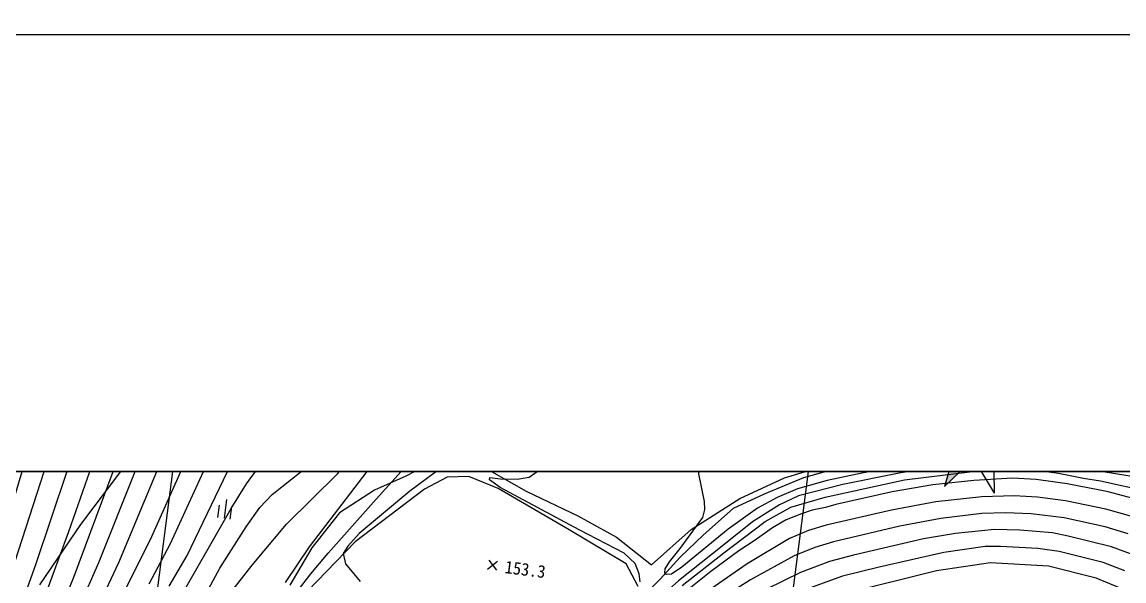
# Model space of a CAD drawing. Header units: millimetres. Extents: x 2406 to 3202, y 1103 to 1810.
# Drawn here: x 2544.9 to 2719.6, y 1532.5 to 1621.1 of the extents above; entities that cross this region are included whole.
import ezdxf
from ezdxf.xclip import XClip

# ---------------------------------------------------------------- set-up
doc = ezdxf.new("R2010")
doc.units = ezdxf.units.MM
doc.header["$LTSCALE"] = 10
doc.header["$MEASUREMENT"] = 0
doc.header["$XCLIPFRAME"] = 2
doc.layers.add('TX-PAPR', color=2, linetype='Continuous', plot=False)
doc.layers.add('TZ-BASE', color=253, linetype='Continuous')
doc.styles.add('HANA', font='GulimChe.ttf')

# ---------------------------------------------------------------- blocks, each defined once
blk = doc.blocks.new('JD-FHFJ6')
at = {"layer": 'TZ-BASE'}
for p, q in [((35.83, -258.81), (103.27, 266.02)), ((135.01, -271.55), (202.46, 253.28)), ((70.15, 60.58, 163), (85.66, 97.55, 163)), ((75.41, 64.7, 162), (89.83, 97.07, 162)), ((208.33, 96.91), (201.13, 72.64)), ((209.07, 71.6), (208.33, 96.91)), ((64.12, 66.59, 156.42), (81.19, 89.25, 156.42)), ((52.91, 68.62, 169), (58.56, 87.53, 169)), ((63.01, 58.27, 165), (73.99, 87.73, 165)), ((62.2, 65.48, 166), (69.82, 87.02, 166)), ((51.99, 55.39, 168), (61.42, 84.63, 168)), ((65.11, 84.41, 167), (56.93, 60.22, 167)), ((78.33, 63.61, 161), (88.11, 84.71, 161)), ((66.96, 60.61, 164), (75, 80.65, 164)), ((90.4, 73.08, 159), (96.31, 80.91, 159)), ((104.84, 74.66, 157), (110.48, 81.26, 157)), ((110.95, 70.63, 155), (119.32, 79.84, 155)), ((124.26, 78.94, 154), (120.38, 74.91, 154)), ((100.4, 63.09, 156), (112.16, 78.42, 156)), ((205.75, 77.08), (201.13, 72.64)), ((209.07, 71.6), (205.75, 77.08)), ((81, 61.7, 160), (88.25, 76.78, 160)), ((94.46, 71.36, 158), (100.16, 75.87, 158)), ((119.73, 76.37, 156.42), (115.66, 74.25, 156.42)), ((127.35, 76.07, 151.37), (134.77, 71.9, 151.37)), ((162.15, 74.66, 152), (162.44, 76.56, 152)), ((175.73, 73.99, 151.37), (184.29, 76.56, 151.37)), ((186.37, 76.11, 158.48), (178.76, 74.02, 158.48)), ((196.19, 76.12, 152), (188.26, 74.79, 152)), ((203.44, 76.22, 153), (193.95, 74.76, 153)), ((213.22, 75.53, 154), (219.18, 74.76, 154)), ((225.95, 74.99, 153), (220.05, 76.06, 153)), ((96.77, 66.68, 157), (104.84, 74.66, 157)), ((115.66, 74.25, 156.42), (110.72, 72.06, 156.42)), ((120.38, 74.91, 154), (116.33, 71.91, 154)), ((122.25, 74.1, 153.36), (118.62, 72.19, 153.36)), ((125.69, 74.2, 153.36), (122.25, 74.1, 153.36)), ((130.33, 72.34, 153.36), (125.69, 74.2, 153.36)), ((128.96, 73.67, 153), (129.02, 74.09, 153)), ((130.64, 72.47, 153), (128.96, 73.67, 153)), ((129.02, 74.09, 153), (130.68, 73.87, 153)), ((130.68, 73.87, 153), (133.35, 73.81, 153)), ((133.35, 73.81, 153), (135.22, 74.13, 153)), ((135.22, 74.13, 153), (136.62, 75.08, 153)), ((163.05, 70.27, 152), (162.15, 74.66, 152)), ((168.68, 70.76, 151.37), (175.73, 73.99, 151.37)), ((178.76, 74.02, 158.48), (172.51, 71.43, 158.48)), ((182.52, 73.61, 152), (177.82, 72.29, 152)), ((182.18, 70.92, 154), (194.79, 73.67, 154)), ((188.26, 74.79, 152), (182.52, 73.61, 152)), ((193.95, 74.76, 153), (184.97, 72.96, 153)), ((194.79, 73.67, 154), (205.97, 75.05, 154)), ((205.76, 73.59, 155), (199.25, 72.88, 155)), ((211.93, 73.94, 155), (205.76, 73.59, 155)), ((215.66, 73.74, 155), (211.93, 73.94, 155)), ((220.57, 73.06, 155), (215.66, 73.74, 155)), ((219.18, 74.76, 154), (223.17, 73.97, 154)), ((223.17, 73.97, 154), (225.85, 73.53, 154)), ((225.85, 73.53, 154), (233.81, 71.8, 154)), ((232.8, 73.93, 153), (225.95, 74.99, 153)), ((87.98, 69.14, 159), (90.4, 73.08, 159)), ((110.72, 72.06, 156.42), (105.16, 68.46, 156.42)), ((118.62, 72.19, 153.36), (107.63, 63.87, 153.36)), ((116.33, 71.91, 154), (108.28, 65.2, 154)), ((141.3, 65.92, 153.36), (130.33, 72.34, 153.36)), ((143.17, 65.79, 153), (130.64, 72.47, 153)), ((134.77, 71.9, 151.37), (142.95, 67.96, 151.37)), ((177.82, 72.29, 152), (174.58, 70.88, 152)), ((184.97, 72.96, 153), (177.98, 71.18, 153)), ((192.83, 71.81, 155), (183.87, 69.77, 155)), ((199.25, 72.88, 155), (192.83, 71.81, 155)), ((225.75, 72.06, 155), (220.57, 73.06, 155)), ((227.09, 71.81, 155), (225.75, 72.06, 155)), ((232.61, 70.33, 155), (227.09, 71.81, 155)), ((87.23, 70.56, 159.04), (86.85, 67.59, 159.04)), ((92.5, 69.33, 158), (94.46, 71.36, 158)), ((103.34, 62.08, 155), (110.95, 70.63, 155)), ((160.94, 65.8, 151.37), (168.68, 70.76, 151.37)), ((163.1, 68.97, 152), (163.05, 70.27, 152)), ((172.51, 71.43, 158.48), (167.61, 69.17, 158.48)), ((174.58, 70.88, 152), (171.48, 69.18, 152)), ((177.98, 71.18, 153), (174.97, 69.73, 153)), ((176.76, 69.36, 154), (182.18, 70.92, 154)), ((199.74, 70.19, 156), (192.71, 68.89, 156)), ((207.06, 71.01, 156), (199.74, 70.19, 156)), ((212.15, 71.16, 156), (207.06, 71.01, 156)), ((215.87, 70.94, 156), (212.15, 71.16, 156)), ((220.29, 70.36, 156), (215.87, 70.94, 156)), ((226.69, 69.04, 156), (220.29, 70.36, 156)), ((72, 41.32, 159), (87.98, 69.14, 159)), ((85.86, 67.72, 159.04), (86.12, 69.7, 159.04)), ((87.84, 67.46, 159.04), (88.1, 69.44, 159.04)), ((90.33, 66.24, 158), (92.5, 69.33, 158)), ((105.16, 68.46, 156.42), (100.78, 62.9, 156.42)), ((162.76, 67.73, 152), (163.1, 68.97, 152)), ((167.61, 69.17, 158.48), (162.88, 64.99, 158.48)), ((171.48, 69.18, 152), (166.78, 65.86, 152)), ((174.97, 69.73, 153), (170.68, 67.04, 153)), ((172.66, 67.07, 154), (176.76, 69.36, 154)), ((178.43, 68.31, 155), (176.02, 67.36, 155)), ((180.13, 68.9, 155), (178.43, 68.31, 155)), ((182.26, 69.33, 155), (180.13, 68.9, 155)), ((183.87, 69.77, 155), (182.26, 69.33, 155)), ((192.71, 68.89, 156), (182.36, 66.49, 156)), ((207.04, 68.36, 157), (200.54, 67.57, 157)), ((210.81, 68.48, 157), (207.04, 68.36, 157)), ((214.86, 68.31, 157), (210.81, 68.48, 157)), ((220.08, 67.67, 157), (214.86, 68.31, 157)), ((230.83, 67.88, 156), (226.69, 69.04, 156)), ((57.63, 57.02, 156.42), (64.12, 66.59, 156.42)), ((91.29, 60.19, 157), (96.77, 66.68, 157)), ((142.95, 67.96, 151.37), (149.1, 64.61, 151.37)), ((159.2, 62.83, 152), (162.76, 67.73, 152)), ((166.1, 62.13, 154), (172.66, 67.07, 154)), ((170.68, 67.04, 153), (166.13, 63.4, 153)), ((176.02, 67.36, 155), (173.86, 66.09, 155)), ((182.36, 66.49, 156), (179.53, 65.65, 156)), ((200.54, 67.57, 157), (194.04, 66.35, 157)), ((226.58, 66.24, 157), (220.08, 67.67, 157)), ((49.39, 30.42, 166), (62.2, 65.48, 166)), ((71.97, 57.77, 162), (75.41, 64.7, 162)), ((86.18, 59.71, 158), (90.33, 66.24, 158)), ((108.28, 65.2, 154), (106.47, 63.17, 154)), ((150.62, 60.37, 153.36), (141.3, 65.92, 153.36)), ((150.31, 62.05, 153), (143.17, 65.79, 153)), ((154.66, 60.23, 151.37), (160.94, 65.8, 151.37)), ((162.88, 64.99, 158.48), (159.2, 61.44, 158.48)), ((166.78, 65.86, 152), (159.46, 59.83, 152)), ((173.86, 66.09, 155), (171.1, 64.15, 155)), ((179.53, 65.65, 156), (176.55, 64.4, 156)), ((194.04, 66.35, 157), (183.53, 63.87, 157)), ((202.87, 65.16, 158), (197.78, 64.34, 158)), ((209.06, 65.81, 158), (202.87, 65.16, 158)), ((213.08, 65.7, 158), (209.06, 65.81, 158)), ((218.25, 65.27, 158), (213.08, 65.7, 158)), ((220.72, 64.78, 158), (218.25, 65.27, 158)), ((227.61, 63.07, 158), (220.72, 64.78, 158)), ((230.23, 65.12, 157), (226.58, 66.24, 157)), ((74.94, 57.21, 161), (78.33, 63.61, 161)), ((96.59, 57.4, 156), (100.4, 63.09, 156)), ((107.63, 63.87, 153.36), (98.54, 54.45, 153.36)), ((106.47, 63.17, 154), (105.75, 62, 154)), ((149.1, 64.61, 151.37), (154.66, 60.23, 151.37)), ((166.13, 63.4, 153), (158.91, 57.7, 153)), ((171.1, 64.15, 155), (168.51, 62.42, 155)), ((176.55, 64.4, 156), (169.8, 60.35, 156)), ((180.53, 62.97, 157), (177.29, 61.62, 157)), ((183.53, 63.87, 157), (180.53, 62.97, 157)), ((197.78, 64.34, 158), (186.71, 61.76, 158)), ((207.59, 63.1, 159), (201, 62.17, 159)), ((210, 63.13, 159), (207.59, 63.1, 159)), ((215.9, 62.79, 159), (210, 63.13, 159)), ((231.63, 61.58, 158), (227.61, 63.07, 158)), ((78.12, 56.86, 160), (81, 61.7, 160)), ((100.78, 62.9, 156.42), (97.28, 57.01, 156.42)), ((100.61, 58.77, 155), (103.34, 62.08, 155)), ((105.75, 62, 154), (106.11, 60.4, 154)), ((152.07, 60.42, 153), (150.31, 62.05, 153)), ((159.2, 61.44, 158.48), (156.03, 57.95, 158.48)), ((157.48, 60.69, 152), (159.2, 62.83, 152)), ((159.51, 56.92, 154), (166.1, 62.13, 154)), ((168.51, 62.42, 155), (164.03, 59.15, 155)), ((177.29, 61.62, 157), (170.33, 57.84, 157)), ((186.71, 61.76, 158), (182.87, 60.76, 158)), ((201, 62.17, 159), (190.73, 59.86, 159)), ((219.32, 62.33, 159), (215.9, 62.79, 159)), ((226.28, 60.6, 159), (219.32, 62.33, 159)), ((56.93, 60.22, 167), (47.57, 34.09, 167)), ((58.41, 40.93, 164), (66.96, 60.61, 164)), ((60.5, 40.14, 163), (70.15, 60.58, 163)), ((83.7, 55.09, 158), (86.18, 59.71, 158)), ((87.73, 55.58, 157), (91.29, 60.19, 157)), ((106.11, 60.4, 154), (108.43, 57.57, 154)), ((128.64, 59.55, 153.27), (130.22, 60.78, 153.27)), ((128.82, 60.96, 153.27), (130.04, 59.37, 153.27)), ((152.53, 56.8, 153.36), (150.62, 60.37, 153.36)), ((152.71, 58.78, 153), (152.07, 60.42, 153)), ((156.74, 58.96, 152), (156.81, 59.56, 152)), ((156.81, 59.56, 152), (157.48, 60.69, 152)), ((159.46, 59.83, 152), (157.84, 58.73, 152)), ((169.8, 60.35, 156), (160.29, 53.78, 156)), ((182.87, 60.76, 158), (178.27, 58.98, 158)), ((190.73, 59.86, 159), (184.96, 58.43, 159)), ((208.42, 60.56, 160), (199.86, 59.27, 160)), ((217.64, 59.98, 160), (208.42, 60.56, 160)), ((225.2, 58.11, 160), (217.64, 59.98, 160)), ((229.73, 59.28, 159), (226.28, 60.6, 159)), ((56.43, 42.03, 165), (63.01, 58.27, 165)), ((64.86, 44.33, 162), (71.97, 57.77, 162)), ((93.21, 49.25, 155), (100.61, 58.77, 155)), ((152.82, 57.5, 153), (152.71, 58.78, 153)), ((156.03, 57.95, 158.48), (154.03, 55.92, 158.48)), ((158.91, 57.7, 153), (155.4, 54.49, 153)), ((156.96, 58.66, 152), (156.74, 58.96, 152)), ((157.84, 58.73, 152), (156.96, 58.66, 152)), ((170.33, 57.84, 157), (159.07, 50.74, 157)), ((164.03, 59.15, 155), (160.07, 55.97, 155)), ((178.27, 58.98, 158), (170.07, 54.96, 158)), ((184.96, 58.43, 159), (179.53, 56.45, 159)), ((199.86, 59.27, 160), (185.61, 55.7, 160)), ((233.45, 54.65, 160), (225.2, 58.11, 160))]:
    blk.add_line(p, q, dxfattribs=at)
blk.add_solid([(205.75, 77.08), (208.33, 96.91), (201.13, 72.64)], dxfattribs=at)
at = {"layer": 'TZ-BASE', "style": 'HANA'}
blk.add_text('153.3', height=2, rotation=352.6776, dxfattribs=at).set_placement((131.29, 58.92, 153.27))

msp = doc.modelspace()

# ---------------------------------------------------------------- linework, layer by layer
at = {"layer": 'TX-PAPR'}
msp.add_lwpolyline([(2405.89, 1103.05), (3201.89, 1103.05), (3201.89, 1619.05), (2405.89, 1619.05)], close=True, dxfattribs=at)
msp.add_lwpolyline([(2490.05, 1549.8), (3190.05, 1549.8), (3190.05, 1399.8), (2490.05, 1399.8), (2490.05, 1549.8)], dxfattribs=at)

# ---------------------------------------------------------------- block references
at = {"layer": 'TZ-BASE'}
ref = msp.add_blockref('JD-FHFJ6', (2490.05, 1474.8), dxfattribs=at)
XClip(ref).set_block_clipping_path([(-0.0000000004, -75), (700.0000000006, 75.0000000039)])

doc.saveas('drawing.dxf')
